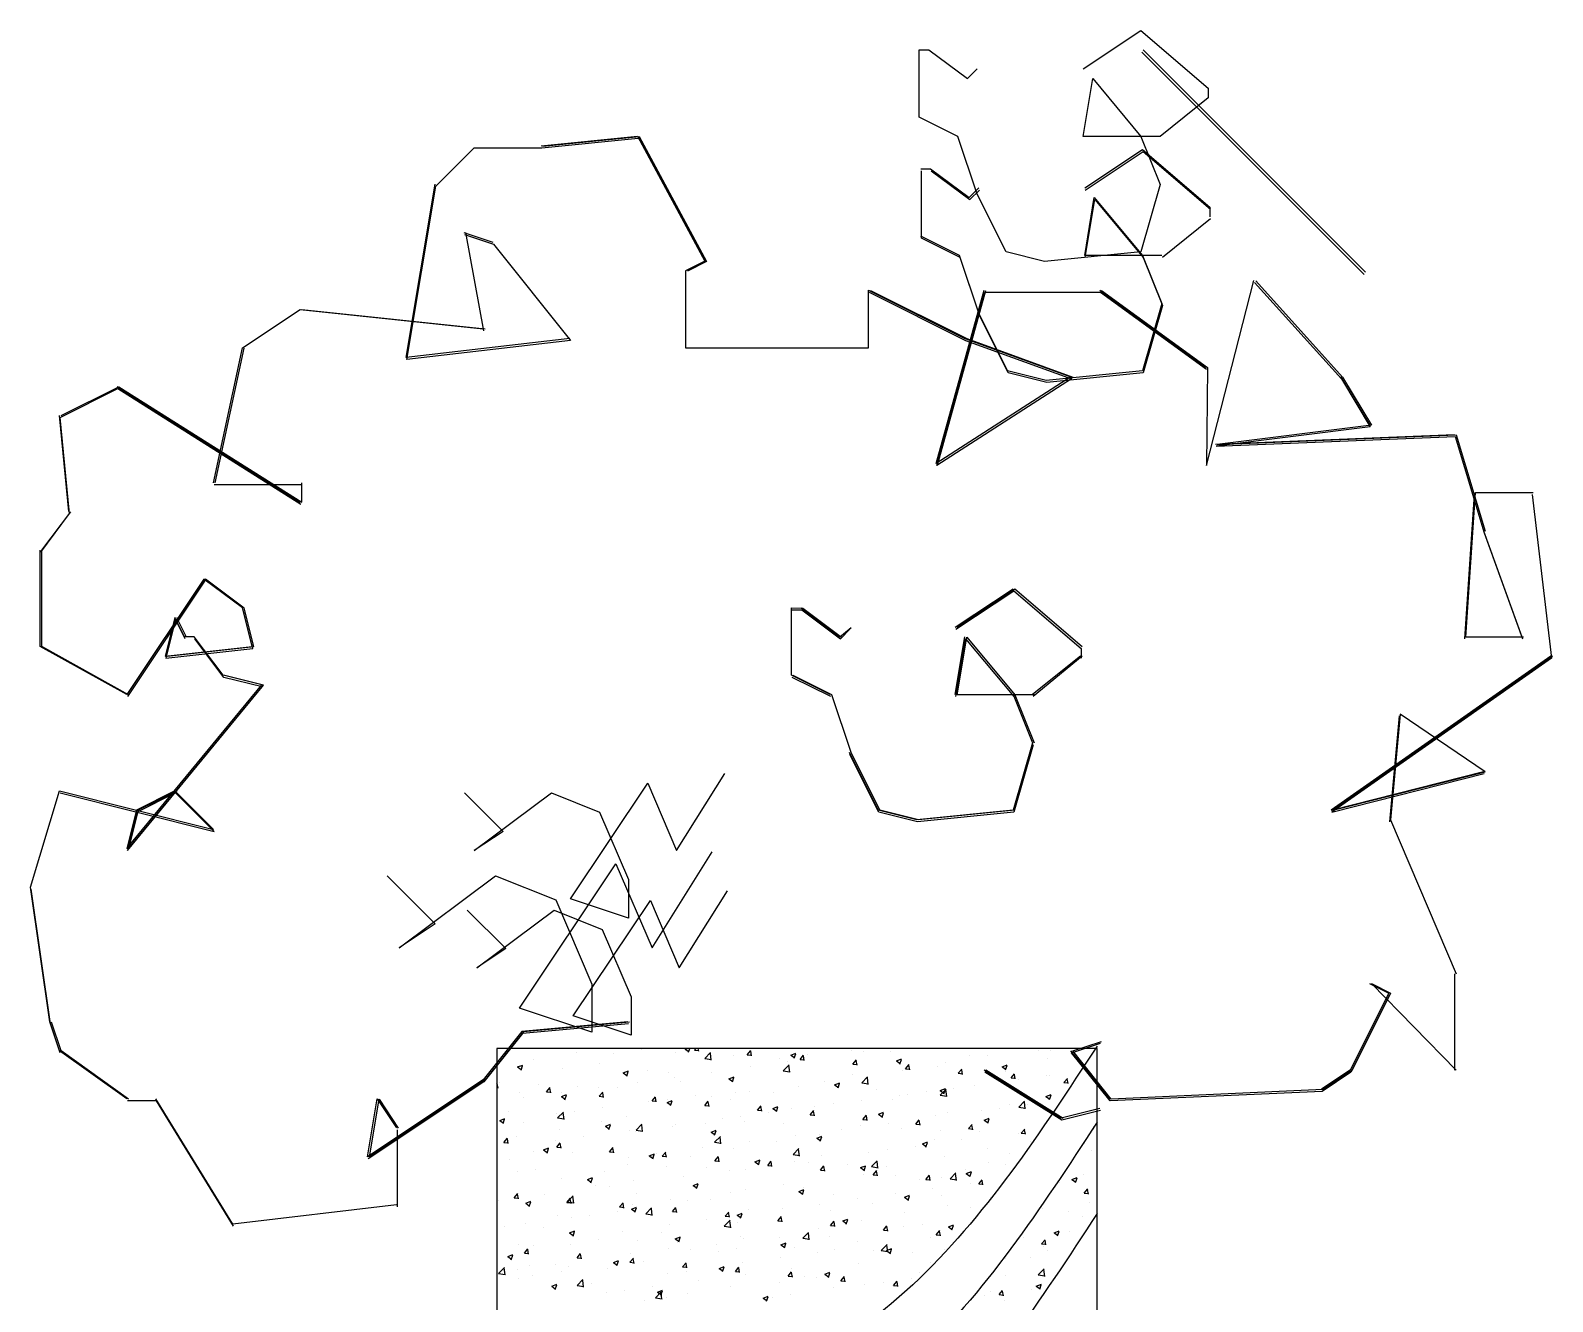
# Model space of a CAD drawing. Header units: inches. Extents: x 10 to 52.5, y 12.2 to 37.
# Drawn here: x 47.894 to 48.2417, y 20.1559 to 20.4463 of the extents above; entities that cross this region are included whole.
import ezdxf

# ---------------------------------------------------------------- set-up
doc = ezdxf.new("R2010")
doc.units = ezdxf.units.IN
doc.header["$MEASUREMENT"] = 0
doc.layers.add('02', color=2, linetype='Continuous')

msp = doc.modelspace()

# ---------------------------------------------------------------- linework, layer by layer
at = {"layer": '02'}
for p, q in [((48.13445, 20.43747), (48.14766, 20.44626)), ((48.14766, 20.44626), (48.16306, 20.43307)), ((48.09704, 20.42647), (48.09704, 20.44187)), ((48.09704, 20.44187), (48.09924, 20.44187)), ((48.09924, 20.44187), (48.10804, 20.43527)), ((48.19868, 20.39053), (48.14789, 20.44132)), ((48.19899, 20.39105), (48.1482, 20.44184)), ((48.10804, 20.43527), (48.11024, 20.43747)), ((48.13445, 20.42207), (48.13665, 20.43527)), ((48.13665, 20.43527), (48.14766, 20.42207)), ((48.16306, 20.43307), (48.16306, 20.43087)), ((48.16306, 20.43087), (48.15206, 20.42207)), ((48.10584, 20.42207), (48.09704, 20.42647)), ((48.01063, 20.41992), (48.03264, 20.42212)), ((48.01103, 20.41987), (48.03304, 20.42207)), ((48.03264, 20.42212), (48.04805, 20.39353)), ((48.03304, 20.42207), (48.04845, 20.39349)), ((48.11024, 20.40888), (48.10584, 20.42207)), ((48.15206, 20.42207), (48.13445, 20.42207)), ((48.14766, 20.42207), (48.15206, 20.41108)), ((47.98658, 20.41066), (47.99538, 20.41946)), ((47.99538, 20.41946), (48.01078, 20.41946)), ((48.01078, 20.41946), (48.03279, 20.42166)), ((48.13482, 20.41028), (48.14802, 20.41907)), ((48.13497, 20.40982), (48.14818, 20.41861)), ((48.14802, 20.41907), (48.16343, 20.40588)), ((48.14818, 20.41861), (48.16358, 20.40542)), ((48.0974, 20.41468), (48.0996, 20.41468)), ((48.09756, 20.39882), (48.09756, 20.41422)), ((48.0996, 20.41468), (48.10841, 20.40808)), ((48.09976, 20.41422), (48.10856, 20.40762)), ((47.97982, 20.37154), (47.98642, 20.41112)), ((47.97997, 20.37108), (47.98658, 20.41066)), ((48.10841, 20.40808), (48.11061, 20.41028)), ((48.10856, 20.40762), (48.11076, 20.40982)), ((48.11685, 20.39569), (48.11024, 20.40888)), ((48.13482, 20.39488), (48.13702, 20.40808)), ((48.13702, 20.40808), (48.14802, 20.39488)), ((48.15206, 20.41108), (48.14766, 20.39569)), ((48.13497, 20.39443), (48.13717, 20.40762)), ((48.13717, 20.40762), (48.14818, 20.39443)), ((48.16343, 20.40588), (48.16343, 20.40368)), ((48.16358, 20.40322), (48.15258, 20.39443)), ((47.99302, 20.40013), (47.99963, 20.39793)), ((47.99318, 20.39967), (47.99978, 20.39747)), ((47.99758, 20.37768), (47.99343, 20.40008)), ((47.99978, 20.39747), (48.01739, 20.37548)), ((48.10621, 20.39488), (48.0974, 20.39928)), ((48.10636, 20.39443), (48.09756, 20.39882)), ((48.11061, 20.38169), (48.10621, 20.39488)), ((48.11076, 20.38123), (48.10636, 20.39443)), ((48.12565, 20.39349), (48.11685, 20.39569)), ((48.14766, 20.39569), (48.12565, 20.39349)), ((48.15242, 20.39488), (48.13482, 20.39488)), ((48.14802, 20.39488), (48.15242, 20.38389)), ((48.14818, 20.39443), (48.15258, 20.38343)), ((48.04805, 20.39353), (48.04364, 20.39133)), ((48.04364, 20.39133), (48.04364, 20.37374)), ((48.04845, 20.39349), (48.04405, 20.39129)), ((48.16264, 20.34689), (48.17349, 20.38913)), ((48.17365, 20.38867), (48.19346, 20.36668)), ((48.1739, 20.38909), (48.1937, 20.3671)), ((48.08546, 20.37374), (48.08546, 20.38693)), ((48.08546, 20.38693), (48.10747, 20.37594)), ((48.08561, 20.38647), (48.10762, 20.37548)), ((48.08586, 20.38689), (48.10787, 20.37589)), ((48.10087, 20.34735), (48.11187, 20.38693)), ((48.10102, 20.34689), (48.11202, 20.38647)), ((48.10127, 20.34731), (48.11227, 20.38689)), ((48.11202, 20.38647), (48.13843, 20.38647)), ((48.13828, 20.38693), (48.16249, 20.36934)), ((48.13843, 20.38647), (48.16264, 20.36888)), ((48.13868, 20.38689), (48.16289, 20.3693)), ((48.15242, 20.38389), (48.14802, 20.3685)), ((47.9424, 20.37374), (47.95561, 20.38254)), ((47.95561, 20.38254), (47.99743, 20.37814)), ((47.95601, 20.38249), (47.99783, 20.37809)), ((48.11721, 20.3685), (48.11061, 20.38169)), ((48.11736, 20.36804), (48.11076, 20.38123)), ((48.15258, 20.38343), (48.14818, 20.36804)), ((47.9358, 20.34295), (47.9424, 20.37374)), ((47.9362, 20.34291), (47.94281, 20.3737)), ((48.01723, 20.37594), (47.97982, 20.37154)), ((48.01739, 20.37548), (47.97997, 20.37108)), ((48.04364, 20.37374), (48.08546, 20.37374)), ((48.10747, 20.37594), (48.13168, 20.36714)), ((48.10762, 20.37548), (48.13183, 20.36668)), ((48.10787, 20.37589), (48.13208, 20.3671)), ((48.13168, 20.36714), (48.10087, 20.34735)), ((48.13183, 20.36668), (48.10102, 20.34689)), ((48.12601, 20.3663), (48.11721, 20.3685)), ((48.12617, 20.36584), (48.11736, 20.36804)), ((48.14802, 20.3685), (48.12601, 20.3663)), ((48.14818, 20.36804), (48.12617, 20.36584)), ((48.16289, 20.3693), (48.16264, 20.34689)), ((48.1933, 20.36714), (48.1999, 20.35615)), ((48.19346, 20.36668), (48.20006, 20.35569)), ((48.1937, 20.3671), (48.20031, 20.3561)), ((47.90074, 20.35789), (47.91395, 20.36448)), ((47.90099, 20.3583), (47.9142, 20.3649)), ((47.91379, 20.36494), (47.95561, 20.33855)), ((47.91395, 20.36448), (47.95576, 20.3381)), ((47.9142, 20.3649), (47.95601, 20.33851)), ((47.90279, 20.33636), (47.90059, 20.35835)), ((47.90294, 20.3359), (47.90074, 20.35789)), ((48.20006, 20.35569), (48.16484, 20.35129)), ((48.20031, 20.3561), (48.16509, 20.35171)), ((48.16469, 20.35175), (48.2193, 20.35395)), ((48.16484, 20.35129), (48.21945, 20.35349)), ((48.16509, 20.35171), (48.2197, 20.3539)), ((48.21945, 20.35349), (48.22605, 20.3315)), ((48.2197, 20.3539), (48.2263, 20.33191)), ((47.95576, 20.34249), (47.93596, 20.34249)), ((47.95601, 20.33851), (47.95601, 20.34291)), ((48.22165, 20.30731), (48.22385, 20.34029)), ((48.2219, 20.30772), (48.2241, 20.34071)), ((48.2241, 20.34071), (48.23731, 20.34071)), ((48.23706, 20.34029), (48.24146, 20.30291)), ((47.89634, 20.3271), (47.90294, 20.3359)), ((47.89659, 20.32752), (47.90319, 20.33631)), ((48.2259, 20.33196), (48.2347, 20.30777)), ((48.22605, 20.3315), (48.23486, 20.30731)), ((47.89619, 20.30557), (47.89619, 20.32756)), ((47.89659, 20.30553), (47.89659, 20.32752)), ((47.9336, 20.32096), (47.91599, 20.29457)), ((47.934, 20.32092), (47.9164, 20.29453)), ((47.9424, 20.31437), (47.9336, 20.32096)), ((47.94281, 20.31432), (47.934, 20.32092)), ((47.93375, 20.3205), (47.91615, 20.29412)), ((48.10527, 20.30997), (48.11847, 20.31876)), ((48.10542, 20.30951), (48.11863, 20.3183)), ((48.10567, 20.30992), (48.11887, 20.31872)), ((48.11863, 20.3183), (48.13403, 20.30511)), ((48.11887, 20.31872), (48.13428, 20.30553)), ((47.94461, 20.30557), (47.9424, 20.31437)), ((47.94501, 20.30553), (47.94281, 20.31432)), ((48.06785, 20.29897), (48.06785, 20.31437)), ((48.06785, 20.31437), (48.07046, 20.31432)), ((48.07005, 20.31437), (48.07886, 20.30777)), ((48.07046, 20.31432), (48.07926, 20.30772)), ((47.927, 20.31217), (47.9248, 20.30337)), ((47.92715, 20.31171), (47.92495, 20.30291)), ((47.9292, 20.30777), (47.927, 20.31217)), ((47.92935, 20.30731), (47.92715, 20.31171)), ((47.9296, 20.30772), (47.9274, 20.31212)), ((47.94476, 20.30511), (47.94256, 20.31391)), ((48.06801, 20.31391), (48.07021, 20.31391)), ((48.07021, 20.31391), (48.07901, 20.30731)), ((47.9314, 20.30777), (47.9292, 20.30777)), ((47.938, 20.29897), (47.9314, 20.30777)), ((47.93816, 20.29851), (47.93155, 20.30731)), ((48.07886, 20.30777), (48.08146, 20.30992)), ((48.07901, 20.30731), (48.08121, 20.30951)), ((48.10527, 20.29457), (48.10747, 20.30777)), ((48.10542, 20.29412), (48.10762, 20.30731)), ((48.10567, 20.29453), (48.10787, 20.30772)), ((48.10762, 20.30731), (48.11863, 20.29412)), ((48.10787, 20.30772), (48.11887, 20.29453)), ((48.2351, 20.30772), (48.2219, 20.30772)), ((47.91599, 20.29457), (47.89619, 20.30557)), ((47.9164, 20.29453), (47.89659, 20.30553)), ((47.9248, 20.30337), (47.94461, 20.30557)), ((47.92495, 20.30291), (47.94476, 20.30511)), ((47.9252, 20.30333), (47.94501, 20.30553)), ((48.13403, 20.30511), (48.13403, 20.30291)), ((48.13388, 20.30337), (48.12287, 20.29457)), ((48.13428, 20.30333), (48.12303, 20.29412)), ((48.24131, 20.30337), (48.1911, 20.26819)), ((48.24146, 20.30291), (48.19125, 20.26773)), ((48.24171, 20.30333), (48.1915, 20.26814)), ((47.91599, 20.25939), (47.94681, 20.29677)), ((47.9164, 20.25935), (47.94721, 20.29673)), ((47.94681, 20.29677), (47.938, 20.29897)), ((47.94696, 20.29631), (47.93816, 20.29851)), ((47.94721, 20.29673), (47.9384, 20.29893)), ((48.07666, 20.29457), (48.06785, 20.29897)), ((48.07681, 20.29412), (48.06801, 20.29851)), ((48.07706, 20.29453), (48.06826, 20.29893)), ((47.91615, 20.25893), (47.94696, 20.29631)), ((48.08146, 20.28134), (48.07706, 20.29453)), ((48.12328, 20.29453), (48.10567, 20.29453)), ((48.11847, 20.29457), (48.12287, 20.28358)), ((48.11887, 20.29453), (48.12328, 20.28354)), ((48.20666, 20.28972), (48.20446, 20.26553)), ((48.20691, 20.29013), (48.20471, 20.26594)), ((48.2263, 20.27694), (48.20691, 20.29013)), ((48.12287, 20.28358), (48.11847, 20.26819)), ((48.12303, 20.28312), (48.11863, 20.26773)), ((48.08766, 20.26819), (48.08106, 20.28138)), ((48.08781, 20.26773), (48.08121, 20.28092)), ((48.08806, 20.26814), (48.08146, 20.28134)), ((48.0416, 20.25893), (48.0526, 20.27652)), ((48.1911, 20.26819), (48.2259, 20.27698)), ((48.19125, 20.26773), (48.22605, 20.27652)), ((48.1915, 20.26814), (48.2263, 20.27694)), ((47.89399, 20.25059), (47.90059, 20.27258)), ((47.90059, 20.27258), (47.9358, 20.26379)), ((47.927, 20.27258), (47.91819, 20.26819)), ((47.9274, 20.27254), (47.9186, 20.26814)), ((47.9358, 20.26379), (47.927, 20.27258)), ((48.01739, 20.24794), (48.03499, 20.27432)), ((48.03499, 20.27432), (48.03499, 20.27432)), ((48.03499, 20.27432), (48.0416, 20.25893)), ((47.90074, 20.27212), (47.93596, 20.26333)), ((47.92715, 20.27212), (47.91835, 20.26773)), ((47.93596, 20.26333), (47.92715, 20.27212)), ((47.99318, 20.27212), (48.00198, 20.26333)), ((47.99538, 20.25893), (48.01299, 20.27212)), ((48.01299, 20.27212), (48.02399, 20.26773)), ((47.91819, 20.26819), (47.91599, 20.25939)), ((47.91835, 20.26773), (47.91615, 20.25893)), ((47.9186, 20.26814), (47.9164, 20.25935)), ((48.02399, 20.26773), (48.03059, 20.25233)), ((48.09646, 20.26599), (48.08766, 20.26819)), ((48.09662, 20.26553), (48.08781, 20.26773)), ((48.09687, 20.26594), (48.08806, 20.26814)), ((48.11847, 20.26819), (48.09646, 20.26599)), ((48.11863, 20.26773), (48.09662, 20.26553)), ((48.11887, 20.26814), (48.09687, 20.26594)), ((48.20471, 20.26594), (48.2197, 20.23076)), ((48.00198, 20.26333), (47.99538, 20.25893)), ((48.03599, 20.2367), (48.04975, 20.25869)), ((48.00573, 20.22296), (48.02774, 20.25594)), ((48.02774, 20.25594), (48.02774, 20.25594)), ((48.02774, 20.25594), (48.03599, 20.2367)), ((47.97547, 20.25319), (47.98647, 20.2422)), ((47.97822, 20.2367), (48.00023, 20.25319)), ((48.00023, 20.25319), (48.01398, 20.2477)), ((48.03059, 20.25233), (48.03059, 20.24354)), ((47.89839, 20.21981), (47.89399, 20.25059)), ((47.89854, 20.21935), (47.89414, 20.25013)), ((48.03059, 20.24354), (48.01739, 20.24794)), ((48.04221, 20.23216), (48.05321, 20.24975)), ((47.99379, 20.24535), (48.00259, 20.23655)), ((47.99599, 20.23216), (48.0136, 20.24535)), ((48.0136, 20.24535), (48.0246, 20.24095)), ((48.01398, 20.2477), (48.02223, 20.22845)), ((48.018, 20.22116), (48.03561, 20.24755)), ((48.03561, 20.24755), (48.03561, 20.24755)), ((48.03561, 20.24755), (48.04221, 20.23216)), ((47.98647, 20.2422), (47.97822, 20.2367)), ((48.0246, 20.24095), (48.0312, 20.22556)), ((48.00259, 20.23655), (47.99599, 20.23216)), ((48.2193, 20.2308), (48.2193, 20.20881)), ((48.02223, 20.22845), (48.02223, 20.21746)), ((48.1999, 20.2286), (48.20431, 20.2264)), ((48.2197, 20.20877), (48.20031, 20.22856)), ((48.20031, 20.22856), (48.20471, 20.22636)), ((48.0312, 20.22556), (48.0312, 20.21676)), ((48.20431, 20.2264), (48.1955, 20.20881)), ((48.20446, 20.22595), (48.19566, 20.20835)), ((48.20471, 20.22636), (48.1959, 20.20877)), ((48.02223, 20.21746), (48.00573, 20.22296)), ((48.0312, 20.21676), (48.018, 20.22116)), ((47.90059, 20.21321), (47.89839, 20.21981)), ((47.90074, 20.21275), (47.89854, 20.21935)), ((47.90099, 20.21317), (47.89879, 20.21976)), ((48.00623, 20.21761), (47.99743, 20.20661)), ((48.00638, 20.21715), (47.99758, 20.20615)), ((48.00663, 20.21756), (47.99783, 20.20657)), ((48.03044, 20.21981), (48.00623, 20.21761)), ((48.03059, 20.21935), (48.00638, 20.21715)), ((48.03084, 20.21976), (48.00663, 20.21756)), ((47.91599, 20.20221), (47.90059, 20.21321)), ((47.9164, 20.20217), (47.90099, 20.21317)), ((48.00053, 20.21376), (48.00053, 19.92671)), ((48.13766, 20.21376), (48.00053, 20.21376)), ((48.00713, 20.21366), (48.00713, 20.21366)), ((48.0335, 20.21344), (48.0335, 20.21344)), ((48.04352, 20.21358), (48.04399, 20.21376)), ((48.04352, 20.21358), (48.04436, 20.21302)), ((48.04433, 20.21287), (48.04463, 20.21376)), ((48.0457, 20.21334), (48.04605, 20.21376)), ((48.0457, 20.21334), (48.0467, 20.21325)), ((48.04667, 20.2131), (48.04655, 20.21376)), ((48.05775, 20.21228), (48.05856, 20.21325)), ((48.05872, 20.21205), (48.05853, 20.2131)), ((48.06442, 20.21374), (48.06442, 20.21374)), ((48.07261, 20.21372), (48.07261, 20.21372)), ((48.08158, 20.21334), (48.08158, 20.21334)), ((48.1242, 20.21329), (48.1242, 20.21329)), ((48.12697, 20.21321), (48.12697, 20.21321)), ((48.14048, 20.20221), (48.13168, 20.21321)), ((48.13183, 20.21275), (48.13843, 20.21495)), ((48.13208, 20.21317), (48.13868, 20.21537)), ((48.14088, 20.20217), (48.13208, 20.21317)), ((48.13766, 19.92671), (48.13766, 20.21376)), ((48.00526, 20.20951), (48.00644, 20.20996)), ((48.00596, 20.20981), (48.00596, 20.20981)), ((48.00607, 20.20879), (48.00641, 20.20981)), ((48.00902, 20.21121), (48.00902, 20.21121)), ((48.01882, 20.21289), (48.01882, 20.21289)), ((48.02403, 20.21032), (48.02403, 20.21032)), ((48.02714, 20.2126), (48.02714, 20.2126)), ((48.04139, 20.21277), (48.04139, 20.21277)), ((48.04805, 20.21145), (48.04936, 20.21282)), ((48.04805, 20.21145), (48.04954, 20.21122)), ((48.04951, 20.2111), (48.04933, 20.2127)), ((48.05462, 20.21205), (48.05462, 20.21205)), ((48.05775, 20.21228), (48.05875, 20.2122)), ((48.06508, 20.21155), (48.06508, 20.21155)), ((48.06598, 20.20867), (48.06729, 20.21004)), ((48.06702, 20.21069), (48.06702, 20.21069)), ((48.06744, 20.20832), (48.06726, 20.20992)), ((48.06767, 20.21223), (48.06884, 20.21268)), ((48.06767, 20.21223), (48.0685, 20.21167)), ((48.06847, 20.21152), (48.06881, 20.21254)), ((48.0698, 20.21123), (48.07061, 20.2122)), ((48.0698, 20.21123), (48.0708, 20.21114)), ((48.07077, 20.21099), (48.07058, 20.21205)), ((48.07144, 20.21239), (48.07144, 20.21239)), ((48.08185, 20.21018), (48.08266, 20.21114)), ((48.08185, 20.21018), (48.08285, 20.21009)), ((48.08282, 20.20994), (48.08263, 20.21099)), ((48.08423, 20.21303), (48.08423, 20.21303)), ((48.09055, 20.21297), (48.09055, 20.21297)), ((48.09181, 20.21089), (48.09299, 20.21134)), ((48.09181, 20.21089), (48.09265, 20.21032)), ((48.09262, 20.21018), (48.09296, 20.21119)), ((48.0939, 20.20912), (48.09471, 20.21009)), ((48.09487, 20.20889), (48.09468, 20.20994)), ((48.10114, 20.20969), (48.10114, 20.20969)), ((48.10292, 20.21044), (48.10292, 20.21044)), ((48.10849, 20.21221), (48.10849, 20.21221)), ((48.11272, 20.21212), (48.11272, 20.21212)), ((48.11595, 20.20954), (48.11713, 20.20999)), ((48.11676, 20.20883), (48.1171, 20.20985)), ((48.12642, 20.21145), (48.12642, 20.21145)), ((48.14064, 20.20176), (48.13183, 20.21275)), ((47.99743, 20.20661), (47.97102, 20.18902)), ((47.99758, 20.20615), (47.97117, 20.18856)), ((47.99783, 20.20657), (47.97142, 20.18898)), ((48.00526, 20.20951), (48.0061, 20.20894)), ((48.01555, 20.20925), (48.01555, 20.20925)), ((48.02941, 20.20816), (48.03058, 20.20861)), ((48.02941, 20.20816), (48.03024, 20.2076)), ((48.03021, 20.20745), (48.03055, 20.20846)), ((48.03503, 20.20869), (48.03503, 20.20869)), ((48.0397, 20.20821), (48.0397, 20.20821)), ((48.04118, 20.20717), (48.04118, 20.20717)), ((48.04244, 20.20628), (48.04244, 20.20628)), ((48.04967, 20.20825), (48.04967, 20.20825)), ((48.05355, 20.20681), (48.05473, 20.20727)), ((48.05355, 20.20681), (48.05439, 20.20625)), ((48.05436, 20.2061), (48.0547, 20.20712)), ((48.05839, 20.20951), (48.05839, 20.20951)), ((48.06598, 20.20867), (48.06747, 20.20844)), ((48.0753, 20.20617), (48.0753, 20.20617)), ((48.08184, 20.20771), (48.08184, 20.20771)), ((48.08391, 20.20589), (48.08522, 20.20726)), ((48.08537, 20.20554), (48.08519, 20.20714)), ((48.09312, 20.20876), (48.09312, 20.20876)), ((48.0939, 20.20912), (48.0949, 20.20903)), ((48.10595, 20.20807), (48.10676, 20.20903)), ((48.10595, 20.20807), (48.10695, 20.20798)), ((48.10692, 20.20783), (48.10673, 20.20888)), ((48.12948, 20.19782), (48.11187, 20.20881)), ((48.12963, 20.19736), (48.11202, 20.20835)), ((48.12988, 20.19777), (48.11227, 20.20877)), ((48.11595, 20.20954), (48.11679, 20.20898)), ((48.11674, 20.20843), (48.11674, 20.20843)), ((48.118, 20.20701), (48.11881, 20.20798)), ((48.118, 20.20701), (48.119, 20.20693)), ((48.11897, 20.20678), (48.11878, 20.20783)), ((48.11978, 20.20666), (48.11978, 20.20666)), ((48.12614, 20.2075), (48.12614, 20.2075)), ((48.12677, 20.20762), (48.12677, 20.20762)), ((48.13005, 20.20596), (48.13086, 20.20692)), ((48.13102, 20.20572), (48.13083, 20.20678)), ((48.1955, 20.20881), (48.1889, 20.20441)), ((48.19566, 20.20835), (48.18905, 20.20395)), ((48.1959, 20.20877), (48.1893, 20.20437)), ((48.00053, 20.20576), (48.00064, 20.20588)), ((48.00053, 20.20486), (48.00084, 20.20483)), ((48.00081, 20.20468), (48.00061, 20.20574)), ((48.00114, 20.20591), (48.00114, 20.20591)), ((48.00564, 20.20364), (48.00564, 20.20364)), ((48.01011, 20.20553), (48.01011, 20.20553)), ((48.01188, 20.20387), (48.01269, 20.20483)), ((48.01188, 20.20387), (48.01288, 20.20378)), ((48.01286, 20.20363), (48.01266, 20.20468)), ((48.01529, 20.20274), (48.01647, 20.20319)), ((48.01529, 20.20274), (48.01613, 20.20218)), ((48.01534, 20.20366), (48.01534, 20.20366)), ((48.0161, 20.20203), (48.01644, 20.20304)), ((48.01907, 20.20516), (48.01907, 20.20516)), ((48.02383, 20.20473), (48.02383, 20.20473)), ((48.02393, 20.20281), (48.02474, 20.20378)), ((48.02393, 20.20281), (48.02493, 20.20272)), ((48.02491, 20.20257), (48.02471, 20.20363)), ((48.02804, 20.20478), (48.02804, 20.20478)), ((48.03256, 20.20599), (48.03256, 20.20599)), ((48.03598, 20.20176), (48.03679, 20.20272)), ((48.04584, 20.20298), (48.04584, 20.20298)), ((48.04946, 20.20266), (48.04946, 20.20266)), ((48.05495, 20.20364), (48.05495, 20.20364)), ((48.05819, 20.20392), (48.05819, 20.20392)), ((48.06373, 20.20371), (48.06373, 20.20371)), ((48.06934, 20.20514), (48.06934, 20.20514)), ((48.07769, 20.20547), (48.07887, 20.20592)), ((48.07769, 20.20547), (48.07853, 20.20491)), ((48.07831, 20.20476), (48.07831, 20.20476)), ((48.0785, 20.20476), (48.07884, 20.20577)), ((48.08391, 20.20589), (48.0854, 20.20566)), ((48.08728, 20.20438), (48.08728, 20.20438)), ((48.09245, 20.20302), (48.09245, 20.20302)), ((48.09439, 20.20332), (48.09439, 20.20332)), ((48.0986, 20.20388), (48.0986, 20.20388)), ((48.10184, 20.20412), (48.10302, 20.20458)), ((48.10184, 20.20311), (48.10315, 20.20447)), ((48.10184, 20.20412), (48.10267, 20.20356)), ((48.10184, 20.20311), (48.10333, 20.20288)), ((48.10265, 20.20341), (48.10299, 20.20443)), ((48.1033, 20.20276), (48.10312, 20.20436)), ((48.10496, 20.20471), (48.10496, 20.20471)), ((48.10966, 20.20536), (48.10966, 20.20536)), ((48.11557, 20.20611), (48.11557, 20.20611)), ((48.12598, 20.20278), (48.12716, 20.20323)), ((48.12598, 20.20278), (48.12682, 20.20221)), ((48.12679, 20.20207), (48.12713, 20.20308)), ((48.13005, 20.20596), (48.13105, 20.20587)), ((48.18905, 20.20395), (48.14064, 20.20176)), ((48.1893, 20.20437), (48.14088, 20.20217)), ((47.92275, 20.20176), (47.91615, 20.20176)), ((47.9402, 20.17363), (47.9226, 20.20221)), ((47.94036, 20.17317), (47.92275, 20.20176)), ((47.97102, 20.18902), (47.97322, 20.20221)), ((47.97142, 20.18898), (47.97362, 20.20217)), ((47.97322, 20.20221), (47.97762, 20.19562)), ((47.97362, 20.20217), (47.97802, 20.19557)), ((48.00322, 20.19925), (48.00322, 20.19925)), ((48.00672, 20.20247), (48.00672, 20.20247)), ((48.01442, 20.19787), (48.01573, 20.19923)), ((48.0183, 20.19935), (48.0183, 20.19935)), ((48.02467, 20.20019), (48.02467, 20.20019)), ((48.03528, 20.20158), (48.03528, 20.20158)), ((48.03598, 20.20176), (48.03698, 20.20167)), ((48.03696, 20.20152), (48.03676, 20.20257)), ((48.03944, 20.2014), (48.04061, 20.20185)), ((48.03944, 20.2014), (48.04027, 20.20083)), ((48.03948, 20.20214), (48.03948, 20.20214)), ((48.04024, 20.20068), (48.04058, 20.2017)), ((48.04803, 20.2007), (48.04884, 20.20167)), ((48.04803, 20.2007), (48.04903, 20.20061)), ((48.04901, 20.20047), (48.04881, 20.20152)), ((48.05393, 20.20203), (48.05393, 20.20203)), ((48.06008, 20.19965), (48.06089, 20.20061)), ((48.06008, 20.19965), (48.06108, 20.19956)), ((48.06106, 20.19941), (48.06086, 20.20046)), ((48.06358, 20.20005), (48.06476, 20.2005)), ((48.06358, 20.20005), (48.06441, 20.19949)), ((48.06439, 20.19934), (48.06473, 20.20035)), ((48.06775, 20.20002), (48.06775, 20.20002)), ((48.07213, 20.19859), (48.07294, 20.19956)), ((48.07311, 20.19836), (48.07291, 20.19941)), ((48.07321, 20.20053), (48.07321, 20.20053)), ((48.07742, 20.20109), (48.07742, 20.20109)), ((48.08378, 20.20193), (48.08378, 20.20193)), ((48.09082, 20.20212), (48.09082, 20.20212)), ((48.10356, 20.19919), (48.10356, 20.19919)), ((48.11115, 20.19948), (48.11115, 20.19948)), ((48.11536, 20.20004), (48.11536, 20.20004)), ((48.11772, 20.20099), (48.11772, 20.20099)), ((48.11977, 20.20033), (48.12108, 20.20169)), ((48.11977, 20.20033), (48.12126, 20.2001)), ((48.12123, 20.19998), (48.12105, 20.20158)), ((48.12172, 20.20088), (48.12172, 20.20088)), ((48.12657, 20.20202), (48.12657, 20.20202)), ((48.13828, 20.20002), (48.12948, 20.19782)), ((48.13843, 20.19956), (48.12963, 20.19736)), ((48.14048, 20.20221), (48.14048, 20.20221)), ((48.00118, 20.19732), (48.00235, 20.19777)), ((48.00118, 20.19732), (48.00201, 20.19676)), ((48.00198, 20.19661), (48.00232, 20.19763)), ((48.00651, 20.19688), (48.00651, 20.19688)), ((48.0141, 20.1988), (48.0141, 20.1988)), ((48.01442, 20.19787), (48.01591, 20.19764)), ((48.01588, 20.19752), (48.01569, 20.19911)), ((48.02454, 20.19698), (48.02454, 20.19698)), ((48.02532, 20.19598), (48.0265, 20.19643)), ((48.02532, 20.19598), (48.02616, 20.19541)), ((48.02613, 20.19527), (48.02647, 20.19628)), ((48.03013, 20.19811), (48.03013, 20.19811)), ((48.03235, 20.19509), (48.03366, 20.19645)), ((48.03381, 20.19474), (48.03362, 20.19633)), ((48.04077, 20.19599), (48.04077, 20.19599)), ((48.04142, 20.19635), (48.04142, 20.19635)), ((48.04816, 20.19666), (48.04816, 20.19666)), ((48.05203, 20.19775), (48.05203, 20.19775)), ((48.05624, 20.1983), (48.05624, 20.1983)), ((48.05703, 20.19698), (48.05703, 20.19698)), ((48.0626, 20.19914), (48.0626, 20.19914)), ((48.066, 20.1966), (48.066, 20.1966)), ((48.07213, 20.19859), (48.07313, 20.19851)), ((48.08362, 20.19625), (48.08362, 20.19625)), ((48.08418, 20.19754), (48.08499, 20.1985)), ((48.08418, 20.19754), (48.08518, 20.19745)), ((48.08516, 20.1973), (48.08496, 20.19836)), ((48.08772, 20.19871), (48.0889, 20.19916)), ((48.08772, 20.19871), (48.08856, 20.19814)), ((48.08853, 20.19799), (48.08887, 20.19901)), ((48.08997, 20.1967), (48.08997, 20.1967)), ((48.09623, 20.19649), (48.09704, 20.19745)), ((48.09623, 20.19649), (48.09723, 20.1964)), ((48.09721, 20.19625), (48.09701, 20.1973)), ((48.10073, 20.19851), (48.10073, 20.19851)), ((48.10828, 20.19543), (48.10909, 20.1964)), ((48.10926, 20.19519), (48.10906, 20.19625)), ((48.11187, 20.19736), (48.11304, 20.19781)), ((48.11187, 20.19736), (48.1127, 20.1968)), ((48.11267, 20.19665), (48.11301, 20.19766)), ((48.13682, 20.1953), (48.13702, 20.1959)), ((47.97777, 20.19516), (47.97777, 20.17757)), ((48.00216, 20.19228), (48.00297, 20.19325)), ((48.00216, 20.19228), (48.00317, 20.19219)), ((48.00314, 20.19205), (48.00294, 20.1931)), ((48.00494, 20.19362), (48.00494, 20.19362)), ((48.01388, 20.19272), (48.01388, 20.19272)), ((48.01474, 20.1953), (48.01474, 20.1953)), ((48.02025, 20.19356), (48.02025, 20.19356)), ((48.03086, 20.19496), (48.03086, 20.19496)), ((48.03215, 20.19481), (48.03215, 20.19481)), ((48.03235, 20.19509), (48.03384, 20.19486)), ((48.04946, 20.19463), (48.05064, 20.19508)), ((48.04946, 20.19463), (48.0503, 20.19407)), ((48.05027, 20.19392), (48.05061, 20.19494)), ((48.05028, 20.19231), (48.05159, 20.19367)), ((48.05028, 20.19231), (48.05177, 20.19208)), ((48.05174, 20.19196), (48.05155, 20.19355)), ((48.05818, 20.19251), (48.05818, 20.19251)), ((48.06437, 20.19246), (48.06437, 20.19246)), ((48.06879, 20.19391), (48.06879, 20.19391)), ((48.07361, 20.19329), (48.07478, 20.19374)), ((48.07361, 20.19329), (48.07444, 20.19272)), ((48.07417, 20.19414), (48.07417, 20.19414)), ((48.07441, 20.19257), (48.07475, 20.19359)), ((48.07936, 20.1953), (48.07936, 20.1953)), ((48.0929, 20.19546), (48.0929, 20.19546)), ((48.09775, 20.19194), (48.09893, 20.19239)), ((48.09856, 20.19123), (48.0989, 20.19224)), ((48.10052, 20.19291), (48.10052, 20.19291)), ((48.10187, 20.19508), (48.10187, 20.19508)), ((48.10673, 20.19286), (48.10673, 20.19286)), ((48.10828, 20.19543), (48.10928, 20.19534)), ((48.11084, 20.1947), (48.11084, 20.1947)), ((48.11981, 20.19433), (48.11981, 20.19433)), ((48.12033, 20.19438), (48.12114, 20.19534)), ((48.12033, 20.19438), (48.12133, 20.19429)), ((48.12131, 20.19414), (48.12111, 20.19519)), ((48.12246, 20.19253), (48.12246, 20.19253)), ((48.13676, 20.19551), (48.13685, 20.19545)), ((48.00892, 20.19029), (48.00892, 20.19029)), ((48.0112, 20.19056), (48.01238, 20.19101)), ((48.0112, 20.19056), (48.01204, 20.19)), ((48.01201, 20.18985), (48.01235, 20.19086)), ((48.01421, 20.19123), (48.01502, 20.19219)), ((48.01421, 20.19123), (48.01522, 20.19114)), ((48.01519, 20.19099), (48.01499, 20.19204)), ((48.01789, 20.18991), (48.01789, 20.18991)), ((48.02626, 20.19017), (48.02707, 20.19114)), ((48.02626, 20.19017), (48.02727, 20.19009)), ((48.02724, 20.18994), (48.02704, 20.19099)), ((48.03064, 20.18889), (48.03064, 20.18889)), ((48.03535, 20.18921), (48.03652, 20.18967)), ((48.03535, 20.18921), (48.03618, 20.18865)), ((48.03582, 20.18915), (48.03582, 20.18915)), ((48.03615, 20.1885), (48.03649, 20.18952)), ((48.037, 20.18972), (48.037, 20.18972)), ((48.03831, 20.18912), (48.03912, 20.19008)), ((48.03831, 20.18912), (48.03932, 20.18903)), ((48.03929, 20.18888), (48.03909, 20.18994)), ((48.04478, 20.1891), (48.04478, 20.1891)), ((48.04761, 20.19112), (48.04761, 20.19112)), ((48.05036, 20.18807), (48.05117, 20.18903)), ((48.05134, 20.18783), (48.05114, 20.18888)), ((48.05457, 20.19078), (48.05457, 20.19078)), ((48.06821, 20.18953), (48.06951, 20.19089)), ((48.06821, 20.18953), (48.0697, 20.1893)), ((48.06967, 20.18918), (48.06948, 20.19077)), ((48.07469, 20.1894), (48.07469, 20.1894)), ((48.08555, 20.19007), (48.08555, 20.19007)), ((48.08976, 20.19062), (48.08976, 20.19062)), ((48.09612, 20.19146), (48.09612, 20.19146)), ((48.09775, 20.19194), (48.09859, 20.19138)), ((48.10287, 20.18916), (48.10287, 20.18916)), ((48.11267, 20.19085), (48.11267, 20.19085)), ((48.11767, 20.18976), (48.11767, 20.18976)), ((48.13488, 20.1921), (48.13488, 20.1921)), ((48.13629, 20.19052), (48.13629, 20.19052)), ((48.00349, 20.18841), (48.00349, 20.18841)), ((48.00526, 20.18554), (48.00526, 20.18554)), ((48.00946, 20.1861), (48.00946, 20.1861)), ((48.02518, 20.18573), (48.02518, 20.18573)), ((48.0304, 20.18727), (48.0304, 20.18727)), ((48.03936, 20.18689), (48.03936, 20.18689)), ((48.04833, 20.18652), (48.04833, 20.18652)), ((48.05036, 20.18807), (48.05137, 20.18798)), ((48.05376, 20.18588), (48.05376, 20.18588)), ((48.0573, 20.18614), (48.0573, 20.18614)), ((48.05949, 20.18787), (48.06067, 20.18832)), ((48.05949, 20.18787), (48.06033, 20.1873)), ((48.0603, 20.18716), (48.06064, 20.18817)), ((48.06241, 20.18701), (48.06322, 20.18798)), ((48.06241, 20.18701), (48.06342, 20.18692)), ((48.06273, 20.18801), (48.06273, 20.18801)), ((48.06339, 20.18677), (48.06319, 20.18783)), ((48.06858, 20.18784), (48.06858, 20.18784)), ((48.0717, 20.18764), (48.0717, 20.18764)), ((48.07446, 20.18596), (48.07527, 20.18692)), ((48.07446, 20.18596), (48.07547, 20.18587)), ((48.07544, 20.18572), (48.07524, 20.18677)), ((48.08066, 20.18726), (48.08066, 20.18726)), ((48.08364, 20.18652), (48.08481, 20.18697)), ((48.08364, 20.18652), (48.08447, 20.18596)), ((48.08444, 20.18581), (48.08478, 20.18683)), ((48.08614, 20.18675), (48.08744, 20.18811)), ((48.08614, 20.18675), (48.08763, 20.18651)), ((48.08651, 20.1849), (48.08732, 20.18587)), ((48.08749, 20.18467), (48.08729, 20.18572)), ((48.0876, 20.1864), (48.08741, 20.18799)), ((48.08963, 20.18688), (48.08963, 20.18688)), ((48.10407, 20.18397), (48.10537, 20.18533)), ((48.10757, 20.18612), (48.10757, 20.18612)), ((48.10778, 20.18518), (48.10896, 20.18563)), ((48.10859, 20.18447), (48.10893, 20.18548)), ((48.11288, 20.18762), (48.11288, 20.18762)), ((48.11669, 20.18716), (48.11669, 20.18716)), ((48.01538, 20.18405), (48.01538, 20.18405)), ((48.02123, 20.1838), (48.02241, 20.18425)), ((48.02123, 20.1838), (48.02207, 20.18323)), ((48.02204, 20.18308), (48.02238, 20.1841)), ((48.02301, 20.18236), (48.02301, 20.18236)), ((48.02622, 20.18226), (48.02622, 20.18226)), ((48.03174, 20.18362), (48.03174, 20.18362)), ((48.0432, 20.18449), (48.0432, 20.18449)), ((48.04538, 20.18245), (48.04655, 20.1829)), ((48.04538, 20.18245), (48.04621, 20.18189)), ((48.04618, 20.18174), (48.04652, 20.18275)), ((48.066, 20.18273), (48.066, 20.18273)), ((48.07052, 20.18205), (48.07052, 20.18205)), ((48.08421, 20.185), (48.08421, 20.185)), ((48.08651, 20.1849), (48.08752, 20.18482)), ((48.0917, 20.18484), (48.0917, 20.18484)), ((48.0971, 20.18379), (48.0971, 20.18379)), ((48.09856, 20.18385), (48.09937, 20.18481)), ((48.09856, 20.18385), (48.09957, 20.18376)), ((48.09954, 20.18361), (48.09934, 20.18466)), ((48.10214, 20.18424), (48.10214, 20.18424)), ((48.10407, 20.18397), (48.10556, 20.18373)), ((48.10553, 20.18362), (48.10534, 20.18521)), ((48.10778, 20.18518), (48.10861, 20.18461)), ((48.10884, 20.18299), (48.10884, 20.18299)), ((48.11061, 20.18279), (48.11142, 20.18376)), ((48.11061, 20.18279), (48.11162, 20.18271)), ((48.11159, 20.18256), (48.11139, 20.18361)), ((48.12905, 20.1831), (48.12905, 20.1831)), ((48.13192, 20.18383), (48.1331, 20.18428)), ((48.13192, 20.18383), (48.13276, 20.18327)), ((48.13273, 20.18312), (48.13307, 20.18413)), ((48.13447, 20.18498), (48.13447, 20.18498)), ((48.00084, 20.17892), (48.00084, 20.17892)), ((48.00449, 20.17965), (48.0053, 20.18061)), ((48.00449, 20.17965), (48.0055, 20.17956)), ((48.00504, 20.17947), (48.00504, 20.17947)), ((48.00547, 20.17941), (48.00527, 20.18046)), ((48.00712, 20.17838), (48.00829, 20.17883)), ((48.00712, 20.17838), (48.00795, 20.17781)), ((48.00792, 20.17766), (48.00826, 20.17868)), ((48.01141, 20.18031), (48.01141, 20.18031)), ((48.01654, 20.17859), (48.01735, 20.17956)), ((48.01654, 20.17859), (48.01755, 20.1785)), ((48.01664, 20.17872), (48.01795, 20.18009)), ((48.01664, 20.17872), (48.01814, 20.17849)), ((48.01752, 20.17835), (48.01732, 20.17941)), ((48.01811, 20.17837), (48.01792, 20.17997)), ((48.02859, 20.17754), (48.0294, 20.1785)), ((48.02957, 20.1773), (48.02937, 20.17835)), ((48.03248, 20.18061), (48.03248, 20.18061)), ((48.04016, 20.17921), (48.04016, 20.17921)), ((48.04408, 20.17907), (48.04408, 20.17907)), ((48.04934, 20.17926), (48.04934, 20.17926)), ((48.05388, 20.18076), (48.05388, 20.18076)), ((48.05737, 20.18155), (48.05737, 20.18155)), ((48.06952, 20.1811), (48.0707, 20.18156)), ((48.06952, 20.1811), (48.07036, 20.18054)), ((48.07033, 20.18039), (48.07067, 20.18141)), ((48.0775, 20.18043), (48.0775, 20.18043)), ((48.083, 20.17947), (48.083, 20.17947)), ((48.08629, 20.17834), (48.08629, 20.17834)), ((48.09163, 20.18065), (48.09163, 20.18065)), ((48.09366, 20.17976), (48.09484, 20.18021)), ((48.09366, 20.17976), (48.0945, 20.1792)), ((48.09447, 20.17905), (48.09481, 20.18006)), ((48.10012, 20.18173), (48.10012, 20.18173)), ((48.1021, 20.18016), (48.1021, 20.18016)), ((48.11331, 20.1796), (48.11331, 20.1796)), ((48.13471, 20.18069), (48.13552, 20.18165)), ((48.13471, 20.18069), (48.13572, 20.1806)), ((48.13569, 20.18045), (48.13549, 20.1815)), ((48.13583, 20.17856), (48.13583, 20.17856)), ((47.97762, 20.17803), (47.9402, 20.17363)), ((48.01432, 20.17569), (48.01432, 20.17569)), ((48.0176, 20.17508), (48.0176, 20.17508)), ((48.0218, 20.17563), (48.0218, 20.17563)), ((48.02817, 20.17647), (48.02817, 20.17647)), ((48.02859, 20.17754), (48.0296, 20.17745)), ((48.03126, 20.17703), (48.03244, 20.17748)), ((48.03126, 20.17703), (48.0321, 20.17647)), ((48.03153, 20.17803), (48.03153, 20.17803)), ((48.03207, 20.17632), (48.03241, 20.17733)), ((48.03457, 20.17594), (48.03588, 20.17731)), ((48.03457, 20.17594), (48.03607, 20.17571)), ((48.03604, 20.17559), (48.03585, 20.17719)), ((48.04064, 20.17648), (48.04145, 20.17745)), ((48.04064, 20.17648), (48.04165, 20.1764)), ((48.04162, 20.17625), (48.04142, 20.1773)), ((48.05269, 20.17543), (48.0535, 20.17639)), ((48.05269, 20.17543), (48.0537, 20.17534)), ((48.05367, 20.17519), (48.05347, 20.17624)), ((48.0554, 20.17569), (48.05658, 20.17614)), ((48.0554, 20.17569), (48.05624, 20.17512)), ((48.05621, 20.17497), (48.05655, 20.17599)), ((48.05791, 20.17707), (48.05791, 20.17707)), ((48.06474, 20.17437), (48.06555, 20.17534)), ((48.06572, 20.17414), (48.06552, 20.17519)), ((48.06579, 20.17714), (48.06579, 20.17714)), ((48.07428, 20.17821), (48.07428, 20.17821)), ((48.07671, 20.17682), (48.07671, 20.17682)), ((48.09372, 20.17623), (48.09372, 20.17623)), ((48.10351, 20.17791), (48.10351, 20.17791)), ((48.10864, 20.1774), (48.10864, 20.1774)), ((48.12522, 20.17716), (48.12522, 20.17716)), ((48.13113, 20.17644), (48.13113, 20.17644)), ((48.13427, 20.17532), (48.13427, 20.17532)), ((48.00062, 20.17284), (48.00062, 20.17284)), ((48.0023, 20.17316), (48.0023, 20.17316)), ((48.00699, 20.17368), (48.00699, 20.17368)), ((48.01127, 20.17278), (48.01127, 20.17278)), ((48.01714, 20.17161), (48.01832, 20.17206)), ((48.01714, 20.17161), (48.01798, 20.17105)), ((48.01795, 20.1709), (48.01829, 20.17192)), ((48.02921, 20.17203), (48.02921, 20.17203)), ((48.03818, 20.17165), (48.03818, 20.17165)), ((48.03996, 20.17362), (48.03996, 20.17362)), ((48.04844, 20.17469), (48.04844, 20.17469)), ((48.0525, 20.17316), (48.05381, 20.17453)), ((48.0525, 20.17316), (48.054, 20.17293)), ((48.05397, 20.17281), (48.05378, 20.17441)), ((48.05553, 20.17403), (48.05553, 20.17403)), ((48.06474, 20.17437), (48.06575, 20.17429)), ((48.07043, 20.17038), (48.07174, 20.17174)), ((48.0719, 20.17003), (48.07171, 20.17163)), ((48.07407, 20.17262), (48.07407, 20.17262)), ((48.07679, 20.17332), (48.0776, 20.17429)), ((48.07679, 20.17332), (48.0778, 20.17323)), ((48.07777, 20.17308), (48.07757, 20.17414)), ((48.07955, 20.17434), (48.08072, 20.17479)), ((48.07955, 20.17434), (48.08038, 20.17378)), ((48.08035, 20.17363), (48.08069, 20.17464)), ((48.08392, 20.17455), (48.08392, 20.17455)), ((48.08884, 20.17227), (48.08965, 20.17323)), ((48.08884, 20.17227), (48.08985, 20.17218)), ((48.08982, 20.17203), (48.08962, 20.17308)), ((48.09347, 20.17298), (48.09347, 20.17298)), ((48.09768, 20.17353), (48.09768, 20.17353)), ((48.10089, 20.17121), (48.1017, 20.17218)), ((48.10187, 20.17097), (48.10167, 20.17203)), ((48.10369, 20.17299), (48.10487, 20.17345)), ((48.10369, 20.17299), (48.10453, 20.17243)), ((48.1045, 20.17228), (48.10484, 20.1733)), ((48.12784, 20.17165), (48.12901, 20.1721)), ((48.12784, 20.17165), (48.12867, 20.17109)), ((48.12864, 20.17094), (48.12898, 20.17195)), ((48.13141, 20.17193), (48.13141, 20.17193)), ((48.00549, 20.16892), (48.00549, 20.16892)), ((48.00682, 20.16701), (48.00763, 20.16797)), ((48.00892, 20.16866), (48.00892, 20.16866)), ((48.01738, 20.16901), (48.01738, 20.16901)), ((48.02378, 20.17015), (48.02378, 20.17015)), ((48.03275, 20.16977), (48.03275, 20.16977)), ((48.03975, 20.16802), (48.03975, 20.16802)), ((48.04129, 20.17027), (48.04246, 20.17072)), ((48.04129, 20.17027), (48.04212, 20.1697)), ((48.04172, 20.16939), (48.04172, 20.16939)), ((48.04209, 20.16956), (48.04244, 20.17057)), ((48.05069, 20.16901), (48.05069, 20.16901)), ((48.05532, 20.16796), (48.05532, 20.16796)), ((48.05611, 20.17089), (48.05611, 20.17089)), ((48.05696, 20.17036), (48.05696, 20.17036)), ((48.06508, 20.17051), (48.06508, 20.17051)), ((48.06543, 20.16892), (48.06661, 20.16937)), ((48.06543, 20.16892), (48.06627, 20.16836)), ((48.06624, 20.16821), (48.06658, 20.16922)), ((48.06862, 20.16825), (48.06862, 20.16825)), ((48.07043, 20.17038), (48.07193, 20.17015)), ((48.0765, 20.17075), (48.0765, 20.17075)), ((48.08302, 20.16975), (48.08302, 20.16975)), ((48.08836, 20.1676), (48.08967, 20.16896)), ((48.08958, 20.16758), (48.09075, 20.16803)), ((48.08983, 20.16725), (48.08964, 20.16885)), ((48.09971, 20.17054), (48.09971, 20.17054)), ((48.10089, 20.17121), (48.1019, 20.17112)), ((48.10282, 20.16789), (48.10282, 20.16789)), ((48.1208, 20.17053), (48.1208, 20.17053)), ((48.12499, 20.1691), (48.1258, 20.17007)), ((48.12499, 20.1691), (48.126, 20.16902)), ((48.12534, 20.16847), (48.12534, 20.16847)), ((48.12597, 20.16887), (48.12577, 20.16992)), ((48.00303, 20.16619), (48.0042, 20.16665)), ((48.00303, 20.16619), (48.00386, 20.16563)), ((48.00383, 20.16548), (48.00418, 20.1665)), ((48.00682, 20.16701), (48.00783, 20.16692)), ((48.0078, 20.16677), (48.0076, 20.16783)), ((48.01391, 20.16451), (48.01391, 20.16451)), ((48.01887, 20.16595), (48.01968, 20.16692)), ((48.01887, 20.16595), (48.01988, 20.16587)), ((48.01985, 20.16572), (48.01965, 20.16677)), ((48.02717, 20.16485), (48.02835, 20.1653)), ((48.02717, 20.16485), (48.02801, 20.16428)), ((48.02798, 20.16414), (48.02832, 20.16515)), ((48.03092, 20.1649), (48.03173, 20.16587)), ((48.03092, 20.1649), (48.03193, 20.16481)), ((48.03113, 20.16684), (48.03113, 20.16684)), ((48.0319, 20.16466), (48.0317, 20.16572)), ((48.03414, 20.16517), (48.03414, 20.16517)), ((48.04297, 20.16385), (48.04378, 20.16481)), ((48.04395, 20.16361), (48.04375, 20.16466)), ((48.04473, 20.16782), (48.04473, 20.16782)), ((48.05111, 20.1674), (48.05111, 20.1674)), ((48.05676, 20.16477), (48.05676, 20.16477)), ((48.06538, 20.16595), (48.06538, 20.16595)), ((48.07387, 20.16703), (48.07387, 20.16703)), ((48.07759, 20.16788), (48.07759, 20.16788)), ((48.08322, 20.16453), (48.08322, 20.16453)), ((48.08656, 20.1675), (48.08656, 20.1675)), ((48.08836, 20.1676), (48.08986, 20.16737)), ((48.08958, 20.16758), (48.09041, 20.16701)), ((48.09038, 20.16686), (48.09072, 20.16788)), ((48.09553, 20.16712), (48.09553, 20.16712)), ((48.0995, 20.16495), (48.0995, 20.16495)), ((48.11664, 20.16588), (48.11664, 20.16588)), ((48.12243, 20.16598), (48.12243, 20.16598)), ((48.12644, 20.16757), (48.12644, 20.16757)), ((48.00094, 20.16236), (48.00225, 20.16372)), ((48.00094, 20.16236), (48.00244, 20.16213)), ((48.00241, 20.16201), (48.00222, 20.1636)), ((48.00529, 20.16332), (48.00529, 20.16332)), ((48.00554, 20.1611), (48.00554, 20.1611)), ((48.00793, 20.16424), (48.00793, 20.16424)), ((48.00876, 20.16183), (48.00876, 20.16183)), ((48.01534, 20.16278), (48.01534, 20.16278)), ((48.0169, 20.16387), (48.0169, 20.16387)), ((48.01887, 20.15958), (48.02018, 20.16094)), ((48.02587, 20.16349), (48.02587, 20.16349)), ((48.03955, 20.16243), (48.03955, 20.16243)), ((48.04297, 20.16385), (48.04398, 20.16376)), ((48.0438, 20.16273), (48.0438, 20.16273)), ((48.05132, 20.1635), (48.05249, 20.16395)), ((48.05132, 20.1635), (48.05215, 20.16294)), ((48.05212, 20.16279), (48.05246, 20.16381)), ((48.05502, 20.16279), (48.05583, 20.16376)), ((48.05502, 20.16279), (48.05603, 20.1627)), ((48.056, 20.16256), (48.0558, 20.16361)), ((48.05726, 20.16217), (48.05726, 20.16217)), ((48.06707, 20.16174), (48.06788, 20.1627)), ((48.06707, 20.16174), (48.06808, 20.16165)), ((48.06805, 20.1615), (48.06785, 20.16255)), ((48.06787, 20.16357), (48.06787, 20.16357)), ((48.07071, 20.16159), (48.07071, 20.16159)), ((48.07367, 20.16143), (48.07367, 20.16143)), ((48.07546, 20.16216), (48.07664, 20.16261)), ((48.07546, 20.16216), (48.0763, 20.16159)), ((48.07627, 20.16145), (48.07661, 20.16246)), ((48.07912, 20.16068), (48.07993, 20.16165)), ((48.0801, 20.16045), (48.0799, 20.1615)), ((48.0952, 20.16112), (48.0952, 20.16112)), ((48.09705, 20.16252), (48.09705, 20.16252)), ((48.11665, 20.1618), (48.11665, 20.1618)), ((48.12422, 20.16204), (48.12553, 20.1634)), ((48.12422, 20.16204), (48.12572, 20.16181)), ((48.12569, 20.16169), (48.1255, 20.16328)), ((48.01306, 20.15943), (48.01423, 20.15988)), ((48.01306, 20.15943), (48.01389, 20.15887)), ((48.01386, 20.15872), (48.0142, 20.15973)), ((48.01887, 20.15958), (48.02037, 20.15935)), ((48.02033, 20.15923), (48.02015, 20.16082)), ((48.0222, 20.15999), (48.0222, 20.15999)), ((48.02552, 20.15799), (48.02552, 20.15799)), ((48.02972, 20.15854), (48.02972, 20.15854)), ((48.03609, 20.15938), (48.03609, 20.15938)), ((48.0368, 20.1568), (48.03811, 20.15816)), ((48.0372, 20.15808), (48.03838, 20.15854)), ((48.0372, 20.15808), (48.03804, 20.15752)), ((48.03801, 20.15737), (48.03835, 20.15839)), ((48.03826, 20.15645), (48.03808, 20.15804)), ((48.04403, 20.1578), (48.04403, 20.1578)), ((48.0467, 20.16078), (48.0467, 20.16078)), ((48.05383, 20.15948), (48.05383, 20.15948)), ((48.06518, 20.16036), (48.06518, 20.16036)), ((48.06766, 20.15749), (48.06766, 20.15749)), ((48.07745, 20.15916), (48.07745, 20.15916)), ((48.07912, 20.16068), (48.08013, 20.1606)), ((48.08463, 20.15973), (48.08463, 20.15973)), ((48.08884, 20.16028), (48.08884, 20.16028)), ((48.09117, 20.15963), (48.09198, 20.16059)), ((48.09117, 20.15963), (48.09218, 20.15954)), ((48.09215, 20.15939), (48.09195, 20.16045)), ((48.11326, 20.15832), (48.11326, 20.15832)), ((48.11527, 20.15752), (48.11608, 20.15849)), ((48.11527, 20.15752), (48.11628, 20.15743)), ((48.11625, 20.15728), (48.11605, 20.15834)), ((48.12257, 20.15868), (48.12257, 20.15868)), ((48.12375, 20.15947), (48.12492, 20.15992)), ((48.12375, 20.15947), (48.12458, 20.1589)), ((48.12455, 20.15875), (48.12489, 20.15977)), ((48.03424, 20.15612), (48.03424, 20.15612)), ((48.0368, 20.1568), (48.0383, 20.15656)), ((48.03934, 20.15684), (48.03934, 20.15684)), ((48.06134, 20.15674), (48.06252, 20.15719)), ((48.06134, 20.15674), (48.06218, 20.15618)), ((48.06215, 20.15603), (48.06249, 20.15704)), ((48.06345, 20.15694), (48.06345, 20.15694)), ((48.11196, 20.15728), (48.11196, 20.15728)), ((48.11645, 20.15621), (48.11645, 20.15621)), ((48.12493, 20.15728), (48.12493, 20.15728))]:
    msp.add_line(p, q, dxfattribs=at)
for points in [[(48.13766, 20.21427), (48.09553, 20.15979), (48.00053, 20.1087)], [(48.13766, 20.19688), (48.09553, 20.1424), (48.00053, 20.09132)], [(48.13766, 20.17602), (48.09553, 20.12154), (48.00053, 20.07045)]]:
    msp.add_spline(points, degree=3, dxfattribs=at)

doc.saveas('drawing.dxf')
